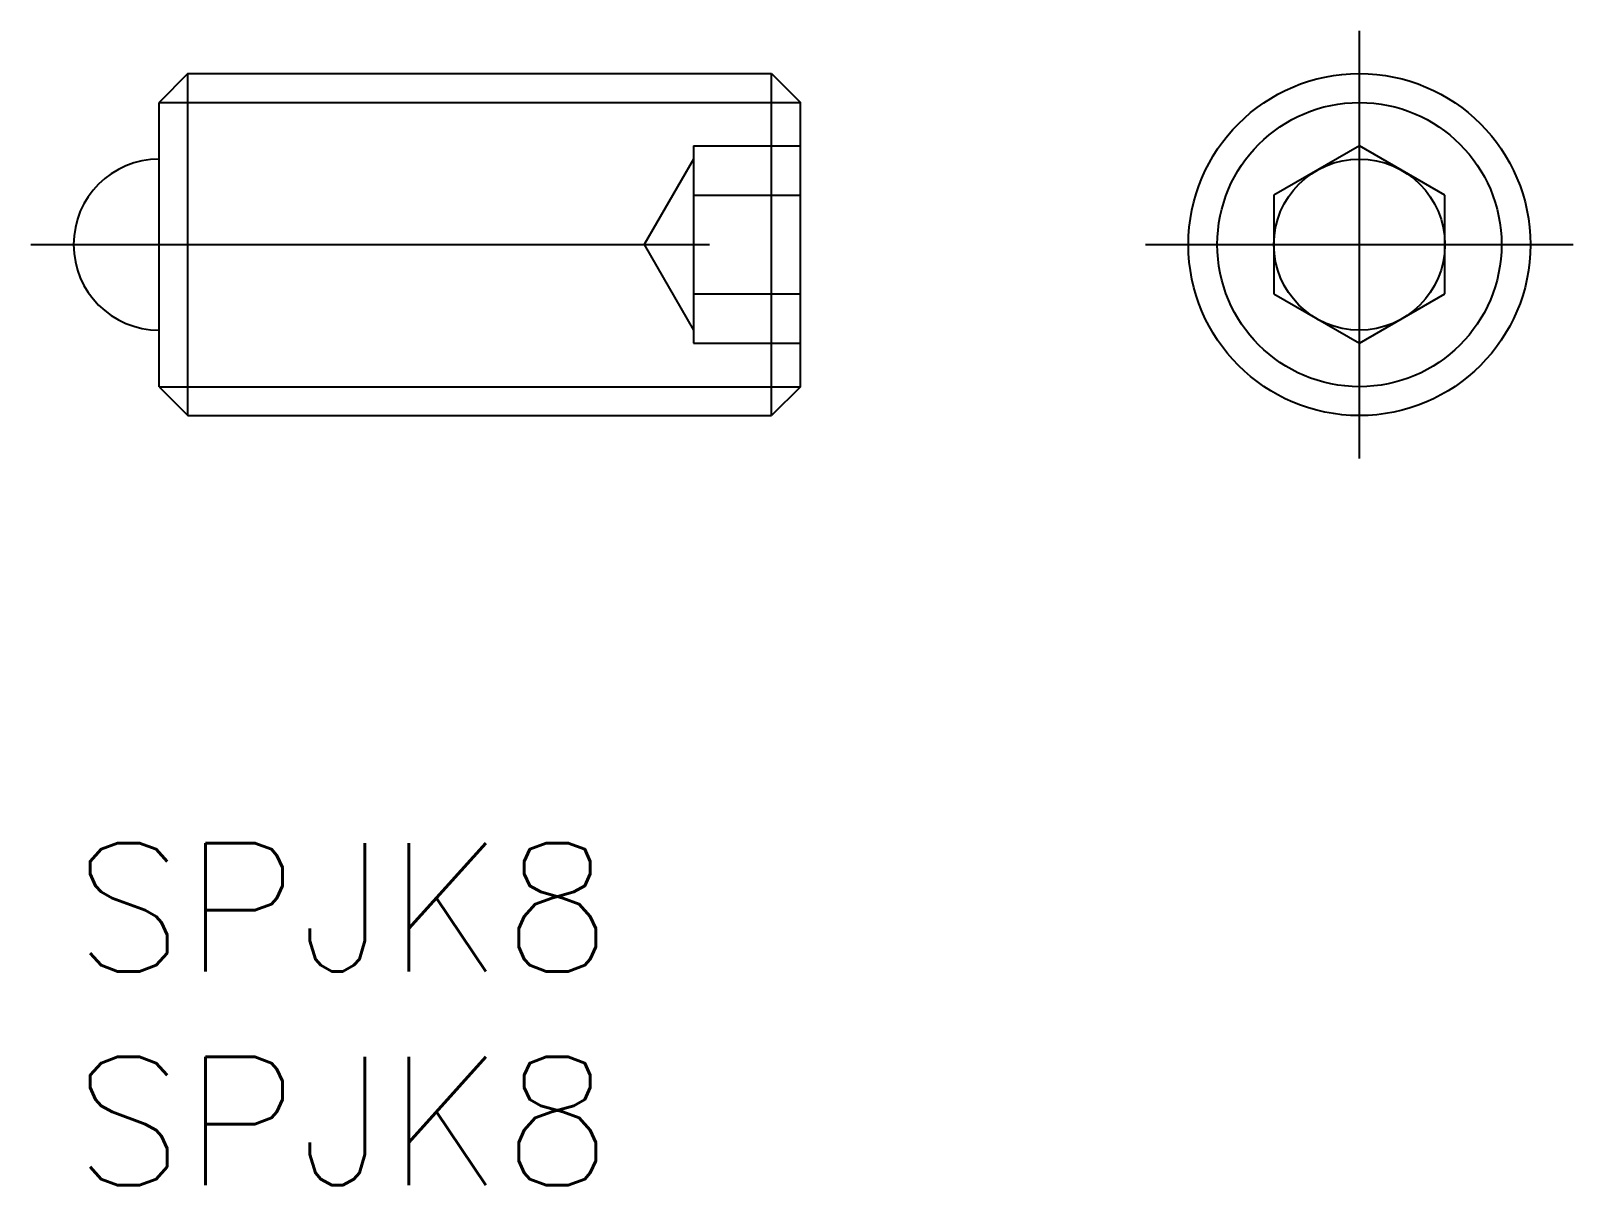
# Model space of a CAD drawing. Extents: x -1 to 35.1, y -8 to 19.
import ezdxf

# ---------------------------------------------------------------- set-up
doc = ezdxf.new("R2010")
doc.units = 0
doc.header["$LTSCALE"] = 0.5
doc.linetypes.add('CENTER', pattern=[50.8, 31.75, -6.35, 6.35, -6.35])
doc.linetypes.add('DASHED', pattern=[19.05, 12.7, -6.35])
for name, color, linetype in [('MSM_CENTER', 1, 'CENTER'), ('MSM_CONTINUOUS', 7, 'CONTINUOUS'), ('MSM_DASHED', 4, 'DASHED'), ('MSM_NARROW', 5, 'CONTINUOUS'), ('MSM_PART_NUMBER', 7, 'CONTINUOUS')]:
    doc.layers.add(name, color=color, linetype=linetype)
doc.styles.get("Standard").update_dxf_attribs({"font": 'txt.shx', "height": 3, "bigfont": 'bigfont.shx'})

# ---------------------------------------------------------------- blocks, each defined once
blk = doc.blocks.new('*U9')
at = {"layer": 'MSM_PART_NUMBER'}
blk.add_text('SPJK8', height=3, dxfattribs=at).set_placement((0, -3))
blk = doc.blocks.new('*U10')
at = {"layer": 'MSM_PART_NUMBER'}
blk.add_text('SPJK8', height=3, dxfattribs=at).set_placement((0, -8))

msp = doc.modelspace()

# ---------------------------------------------------------------- linework, layer by layer
at = {"layer": 'MSM_CENTER'}
for p, q in [((30.077, 9), (30.077, 19)), ((-1, 14), (18, 14)), ((25.077, 14), (35.077, 14))]:
    msp.add_line(p, q, dxfattribs=at)
at = {"layer": 'MSM_CONTINUOUS'}
for p, q in [((2.676, 18), (2, 17.323)), ((2.676, 18), (16.324, 18)), ((2.676, 10), (2.676, 18)), ((16.324, 10), (16.324, 18)), ((16.324, 18), (17, 17.323)), ((2, 10.677), (2, 17.323)), ((17, 10.677), (17, 17.323)), ((30.077, 16.309), (28.077, 15.155)), ((32.077, 15.155), (30.077, 16.309)), ((28.077, 15.155), (28.077, 12.845)), ((32.077, 12.845), (32.077, 15.155)), ((28.077, 12.845), (30.077, 11.691)), ((30.077, 11.691), (32.077, 12.845)), ((2, 10.677), (2.676, 10)), ((17, 10.677), (16.324, 10)), ((2.676, 10), (16.324, 10))]:
    msp.add_line(p, q, dxfattribs=at)
for radius in [4, 2]:
    msp.add_circle((30.077, 14), radius, dxfattribs=at)
msp.add_arc((2, 14), 2, 90, 270, dxfattribs=at)
at = {"layer": 'MSM_DASHED'}
for p, q in [((14.5, 16.309), (17, 16.309)), ((14.5, 16.309), (14.5, 11.691)), ((14.5, 16), (13.345, 14)), ((14.5, 15.155), (17, 15.155)), ((13.345, 14), (14.5, 12)), ((14.5, 12.845), (17, 12.845)), ((14.5, 11.691), (17, 11.691))]:
    msp.add_line(p, q, dxfattribs=at)
at = {"layer": 'MSM_NARROW'}
for p, q in [((2, 17.323), (17, 17.323)), ((2, 10.677), (17, 10.677))]:
    msp.add_line(p, q, dxfattribs=at)
msp.add_circle((30.077, 14), 3.324, dxfattribs=at)

# ---------------------------------------------------------------- block references
at = {"layer": 'MSM_CONTINUOUS'}
for name in ['*U9', '*U10']:
    msp.add_blockref(name, (0, 0), dxfattribs=at)

doc.saveas('drawing.dxf')
